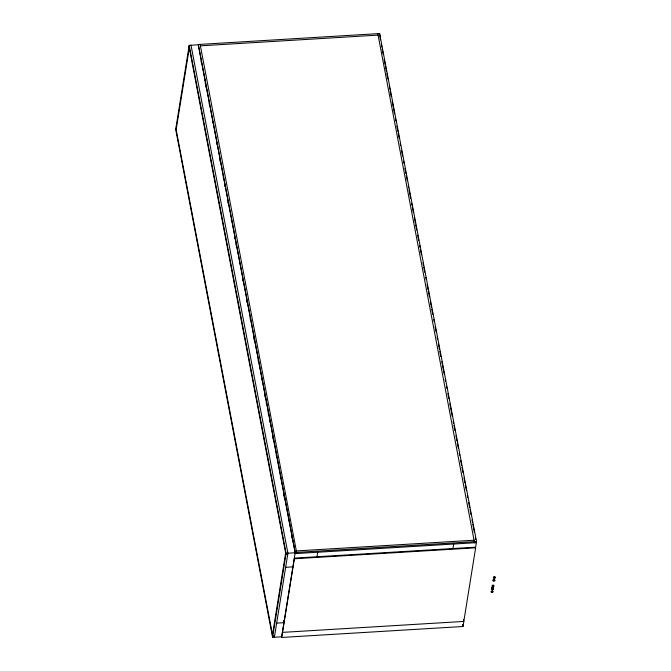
<?xml version="1.0" encoding="UTF-8"?>
<svg xmlns="http://www.w3.org/2000/svg" width="671" height="671" viewBox="0 0 671 671"><rect width="100%" height="100%" fill="white"/><g stroke="black" fill="none" stroke-linecap="round" stroke-linejoin="round"><path stroke-width="1.01" d="M272.594 637.349L286.106 553.315L295.173 552.761L198.264 44.781L189.197 45.326L175.693 129.36L272.594 637.349L281.661 636.804L295.215 552.485L198.314 44.496L379.618 33.55L476.527 541.539L475.622 547.175L294.309 558.121M176.154 129.688L189.297 47.909M272.501 634.774L285.645 552.988M274.405 637.24L287.918 553.206L191.017 45.217M379.618 33.55L380.423 39.815M296.85 553.5L200.126 44.387M316.972 556.754L317.702 552.241M452.95 548.543L453.68 544.03M474.531 542.772L377.807 33.659M462.99 626.504L475.638 547.821L294.334 558.767L281.686 637.45L462.99 626.504L462.604 624.449M492.313 586.093L492.153 586.529A0.923 0.554 -10.8 0 0 493.193 586.857L493.789 586.563A0.923 0.554 -10.8 0 0 493.755 585.892L492.313 586.093A0.923 0.554 -10.8 0 0 493.059 586.127M494.393 580.323L494.72 579.903A0.923 0.554 -10.8 0 0 493.671 579.425L493.076 579.727A0.923 0.554 -10.8 0 0 493.73 580.524M493.034 588.777L493.286 588.09A0.923 0.554 -10.8 0 0 492.992 587.905M492.313 587.888L491.642 587.913L492.405 587.326A0.923 0.554 -10.8 0 1 492.925 588.316M200.403 45.838L378.083 35.11M296.75 550.916L474.431 540.197M295.215 552.485L476.527 541.539M295.03 553.609L476.343 542.663M287.733 554.33L285.921 554.439L189.021 46.45M285.653 567.305L292.9 566.869M276.678 623.141L283.925 622.705L283.539 620.65M282.499 632.376L463.812 621.43L463.418 619.367M274.59 636.116L272.778 636.225L175.869 128.236M494.183 577.706L493.562 577.58A0.923 0.554 -10.8 0 1 493.697 576.783A0.923 0.554 -10.8 0 1 494.972 576.699A0.923 0.554 -10.8 0 1 494.846 577.496M491.474 591.755L491.097 591.294L491.86 590.706A0.923 0.554 -10.8 0 1 492.581 591.604M381.405 44.965L381.791 47.02M382.185 49.075L383.166 54.217M384.147 59.358L385.129 64.5M385.523 66.555L386.504 71.696M386.89 73.751L387.872 78.893M389.44 87.121L389.834 89.176M390.228 91.239L391.21 96.381M392.191 101.522L393.172 106.664M393.567 108.719L394.54 113.86M395.521 119.002L395.915 121.057M396.897 126.198L397.878 131.34M398.272 133.395L399.253 138.536M400.235 143.678L400.621 145.733M401.602 150.874L402.583 156.016M403.565 161.157L403.959 163.221M404.94 168.362L405.921 173.504M406.316 175.559L407.297 180.7M408.278 185.842L408.664 187.897M409.058 189.952L410.627 198.18M411.608 203.321L412.002 205.376M412.397 207.431L413.378 212.573M414.359 217.714L415.341 222.856M415.726 224.919L416.708 230.061M417.689 235.202L418.67 240.344M419.652 245.485L420.046 247.54M420.44 249.595L421.422 254.737M422.99 262.965L423.376 265.02M423.77 267.075L424.751 272.216M425.733 277.358L426.127 279.421M427.108 284.563L428.09 289.704M428.475 291.759L429.457 296.901M430.438 302.042L431.419 307.184M431.814 309.239L432.795 314.38M433.776 319.522L434.171 321.577M435.152 326.718L436.133 331.86M437.115 337.001L437.5 339.056M438.482 344.198L439.463 349.339M439.857 351.403L440.839 356.544M441.82 361.686L442.214 363.741M442.6 365.796L444.168 374.024M445.15 379.165L445.544 381.22M446.525 386.362L446.92 388.417M447.901 393.558L448.882 398.7M449.864 403.841L450.249 405.896M450.644 407.96L452.212 416.179M453.193 421.321L453.588 423.384M453.982 425.439L454.963 430.581M455.945 435.722L456.926 440.864M457.312 442.919L458.293 448.06M459.274 453.202L459.669 455.257M460.65 460.398L461.631 465.54M462.025 467.595L463.007 472.745M463.988 477.886L464.969 483.028M465.355 485.083L466.337 490.224M467.318 495.366L467.712 497.421M468.693 502.562L469.675 507.704M470.069 509.759L471.05 514.9M472.023 520.042L472.418 522.097M472.812 524.16L474.38 532.38M475.362 537.521L475.756 539.585M201.074 61.044L201.468 63.108M204.403 78.532L204.798 80.587M205.192 82.642L206.173 87.784M209.117 103.208L209.511 105.263M212.447 120.688L212.841 122.743M216.574 142.286L216.959 144.34M219.903 159.765L220.298 161.82M223.242 177.245L223.628 179.308M224.609 184.45L225.003 186.504M227.947 201.929L228.341 203.984M231.285 219.409L231.671 221.464M234.615 236.888L235.009 238.943M235.991 244.085L236.385 246.148M239.321 261.573L239.715 263.628M242.659 279.052L243.053 281.107M246.777 300.642L247.171 302.705M250.115 318.129L250.509 320.184M253.445 335.609L254.426 340.751M258.159 360.285L258.545 362.348M261.489 377.773L261.883 379.828M264.827 395.253L265.221 397.307M266.202 402.449L266.588 404.504M268.157 412.732L268.551 414.787M269.532 419.929L269.927 421.984M272.871 437.408L273.256 439.471M276.2 454.896L276.595 456.951M280.319 476.485L280.713 478.54M283.657 493.965L284.638 499.107M288.362 518.649L288.756 520.704M291.7 536.129L292.095 538.184M189.197 45.326L286.106 553.315M492.011 585.8L492.766 585.07A0.923 0.554 -10.8 0 1 493.487 585.959M492.019 588.375A0.923 0.554 -10.8 0 1 491.717 588.182A0.923 0.554 -10.8 0 0 492.363 588.987M494.854 580.49L494.695 580.918A0.923 0.554 -10.8 0 1 493.63 581.245L493.126 581.019A0.923 0.554 -10.8 0 1 494.049 580.121L494.854 580.49M491.407 591.73L491.247 592.166A0.923 0.554 -10.8 0 0 492.514 592.426A0.923 0.554 -10.8 0 0 492.85 591.528L491.407 591.73M493.588 588.383L492.833 589.113L491.86 588.912L492.271 589.708A0.923 0.554 -10.8 0 0 493.302 588.71L491.86 588.912A0.923 0.554 -10.8 0 1 492.774 588.022L493.588 588.383M494.259 577.337L493.671 577.63A0.923 0.554 -10.8 0 0 494.317 578.427L494.988 578.226A0.923 0.554 -10.8 0 0 495.114 577.429L494.259 577.337"/></g></svg>
